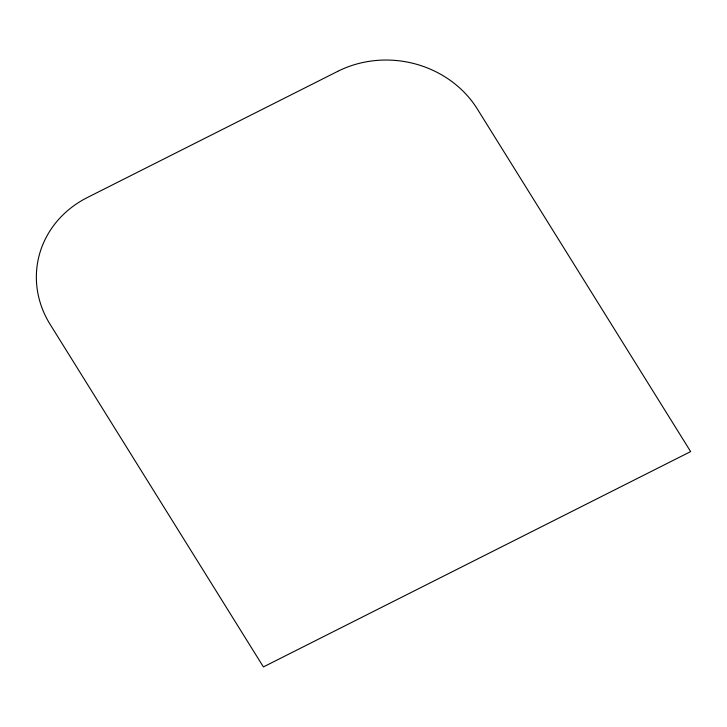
<?xml version="1.0" encoding="UTF-8"?>
<svg xmlns="http://www.w3.org/2000/svg" width="727" height="727" viewBox="0 0 727 727"><rect width="100%" height="100%" fill="white"/><g stroke="black" fill="none" stroke-linecap="round" stroke-linejoin="round"><path stroke-width="1.09" d="M337.755 71.337L87.304 197.562A102.353 93.292 8.9 0 0 50.108 324.333L263.41 666.923L690.65 451.594L477.339 109.005A102.353 93.292 8.9 0 0 337.755 71.337"/></g></svg>
